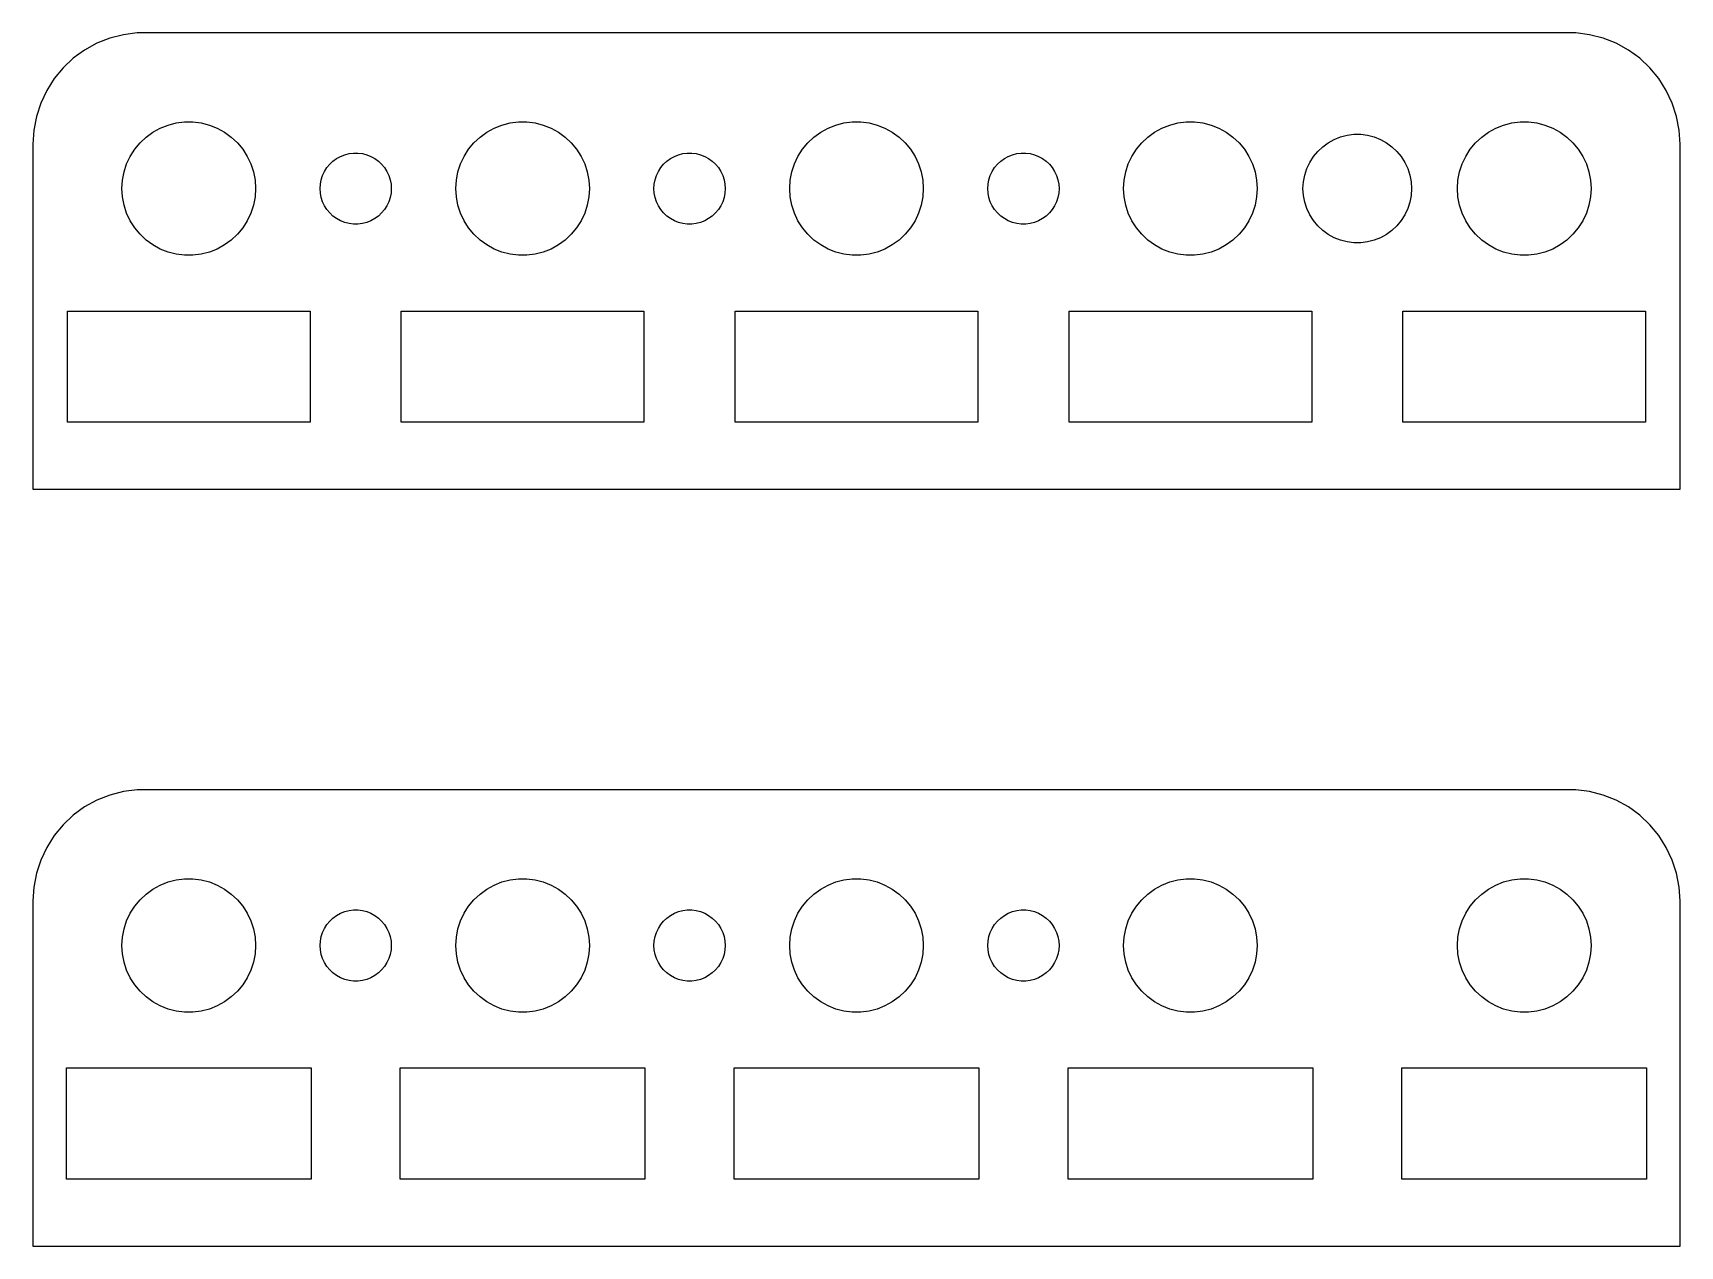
# Model space of a CAD drawing. Header units: metres. Extents: x -18.5 to 18.5, y 0 to 27.2.
import ezdxf

# ---------------------------------------------------------------- set-up
doc = ezdxf.new("R2010")
doc.units = ezdxf.units.M

msp = doc.modelspace()

# ---------------------------------------------------------------- linework, layer by layer
for p, q in [((-17.0644, 27.0121), (-17.3396, 26.8608)), ((-16.7725, 27.1276), (-17.0644, 27.0121)), ((-16.4684, 27.2057), (-16.7725, 27.1276)), ((-16.157, 27.2451), (-16.4684, 27.2057)), ((16.157, 27.2451), (-16.157, 27.2451)), ((16.4684, 27.2057), (16.157, 27.2451)), ((16.7725, 27.1276), (16.4684, 27.2057)), ((17.0644, 27.0121), (16.7725, 27.1276)), ((17.3396, 26.8608), (17.0644, 27.0121)), ((-17.5936, 26.6763), (-17.8224, 26.4614)), ((-17.3396, 26.8608), (-17.5936, 26.6763)), ((17.5936, 26.6763), (17.3396, 26.8608)), ((17.8224, 26.4614), (17.5936, 26.6763)), ((-17.8224, 26.4614), (-18.0225, 26.2195)), ((18.0225, 26.2195), (17.8224, 26.4614)), ((-18.1908, 25.9544), (-18.3244, 25.6703)), ((-18.0225, 26.2195), (-18.1908, 25.9544)), ((18.1908, 25.9544), (18.0225, 26.2195)), ((18.3244, 25.6703), (18.1908, 25.9544)), ((-18.3244, 25.6703), (-18.4214, 25.3717)), ((18.4214, 25.3717), (18.3244, 25.6703)), ((-18.4214, 25.3717), (-18.4803, 25.0633)), ((-15.6387, 25.1072), (-15.4635, 25.1766)), ((-15.4635, 25.1766), (-15.2811, 25.2234)), ((-15.2811, 25.2234), (-15.0942, 25.247)), ((-15.0942, 25.247), (-14.9058, 25.247)), ((-14.9058, 25.247), (-14.7189, 25.2234)), ((-14.7189, 25.2234), (-14.5365, 25.1766)), ((-14.5365, 25.1766), (-14.3613, 25.1072)), ((-8.13866, 25.1072), (-7.96352, 25.1766)), ((-7.96352, 25.1766), (-7.78107, 25.2234)), ((-7.78107, 25.2234), (-7.59418, 25.247)), ((-7.59418, 25.247), (-7.40581, 25.247)), ((-7.40581, 25.247), (-7.21892, 25.2234)), ((-7.21892, 25.2234), (-7.03647, 25.1766)), ((-7.03647, 25.1766), (-6.86133, 25.1072)), ((-0.638657, 25.1072), (-0.463516, 25.1766)), ((-0.463516, 25.1766), (-0.281067, 25.2234)), ((-0.281067, 25.2234), (-0.094177, 25.247)), ((-0.094177, 25.247), (0.094177, 25.247)), ((0.094177, 25.247), (0.281067, 25.2234)), ((0.281067, 25.2234), (0.463516, 25.1766)), ((0.463516, 25.1766), (0.638657, 25.1072)), ((6.86133, 25.1072), (7.03647, 25.1766)), ((7.03647, 25.1766), (7.21892, 25.2234)), ((7.21892, 25.2234), (7.40581, 25.247)), ((7.40581, 25.247), (7.59418, 25.247)), ((7.59418, 25.247), (7.78107, 25.2234)), ((7.78107, 25.2234), (7.96352, 25.1766)), ((7.96352, 25.1766), (8.13866, 25.1072)), ((14.3613, 25.1072), (14.5365, 25.1766)), ((14.5365, 25.1766), (14.7189, 25.2234)), ((14.7189, 25.2234), (14.9058, 25.247)), ((14.9058, 25.247), (15.0942, 25.247)), ((15.0942, 25.247), (15.2811, 25.2234)), ((15.2811, 25.2234), (15.4635, 25.1766)), ((15.4635, 25.1766), (15.6387, 25.1072)), ((18.4803, 25.0633), (18.4214, 25.3717)), ((-18.4803, 25.0633), (-18.5, 24.75)), ((-16.0934, 24.7768), (-15.9561, 24.9058)), ((-15.9561, 24.9058), (-15.8037, 25.0165)), ((-15.8037, 25.0165), (-15.6387, 25.1072)), ((-14.3613, 25.1072), (-14.1963, 25.0165)), ((-14.1963, 25.0165), (-14.0439, 24.9058)), ((-14.0439, 24.9058), (-13.9065, 24.7768)), ((-8.59344, 24.7768), (-8.45613, 24.9058)), ((-8.45613, 24.9058), (-8.30373, 25.0165)), ((-8.30373, 25.0165), (-8.13866, 25.1072)), ((-6.86133, 25.1072), (-6.69626, 25.0165)), ((-6.69626, 25.0165), (-6.54385, 24.9058)), ((-6.54385, 24.9058), (-6.40654, 24.7768)), ((-1.09344, 24.7768), (-0.956131, 24.9058)), ((-0.956131, 24.9058), (-0.803726, 25.0165)), ((-0.803726, 25.0165), (-0.638657, 25.1072)), ((0.638657, 25.1072), (0.803726, 25.0165)), ((0.803726, 25.0165), (0.956131, 24.9058)), ((0.956131, 24.9058), (1.09344, 24.7768)), ((6.40654, 24.7768), (6.54385, 24.9058)), ((6.54385, 24.9058), (6.69626, 25.0165)), ((6.69626, 25.0165), (6.86133, 25.1072)), ((8.13866, 25.1072), (8.30373, 25.0165)), ((8.30373, 25.0165), (8.45613, 24.9058)), ((8.45613, 24.9058), (8.59344, 24.7768)), ((10.596, 24.7806), (10.7303, 24.8544)), ((10.7303, 24.8544), (10.8728, 24.9108)), ((10.8728, 24.9108), (11.0213, 24.949)), ((11.0213, 24.949), (11.1734, 24.9682)), ((11.1734, 24.9682), (11.3266, 24.9682)), ((11.3266, 24.9682), (11.4787, 24.949)), ((11.4787, 24.949), (11.6272, 24.9108)), ((11.6272, 24.9108), (11.7697, 24.8544)), ((11.7697, 24.8544), (11.904, 24.7806)), ((13.9065, 24.7768), (14.0439, 24.9058)), ((14.0439, 24.9058), (14.1963, 25.0165)), ((14.1963, 25.0165), (14.3613, 25.1072)), ((15.6387, 25.1072), (15.8037, 25.0165)), ((15.8037, 25.0165), (15.9561, 24.9058)), ((15.9561, 24.9058), (16.0934, 24.7768)), ((18.5, 24.75), (18.4803, 25.0633)), ((-18.5, 24.75), (-18.5, 17)), ((-16.3947, 24.3022), (-16.3145, 24.4726)), ((-16.3145, 24.4726), (-16.2135, 24.6317)), ((-16.2135, 24.6317), (-16.0934, 24.7768)), ((-13.9065, 24.7768), (-13.7865, 24.6317)), ((-13.7865, 24.6317), (-13.6855, 24.4726)), ((-13.6855, 24.4726), (-13.6053, 24.3022)), ((-11.7599, 24.3664), (-11.6786, 24.4255)), ((-11.6786, 24.4255), (-11.5906, 24.4738)), ((-11.5906, 24.4738), (-11.4972, 24.5108)), ((-11.4972, 24.5108), (-11.3999, 24.5358)), ((-11.3999, 24.5358), (-11.3002, 24.5484)), ((-11.3002, 24.5484), (-11.1998, 24.5484)), ((-11.1998, 24.5484), (-11.1001, 24.5358)), ((-11.1001, 24.5358), (-11.0028, 24.5108)), ((-11.0028, 24.5108), (-10.9094, 24.4738)), ((-10.9094, 24.4738), (-10.8213, 24.4255)), ((-10.8213, 24.4255), (-10.7401, 24.3664)), ((-8.89465, 24.3022), (-8.81445, 24.4726)), ((-8.81445, 24.4726), (-8.71352, 24.6317)), ((-8.71352, 24.6317), (-8.59344, 24.7768)), ((-6.40654, 24.7768), (-6.28647, 24.6317)), ((-6.28647, 24.6317), (-6.18553, 24.4726)), ((-6.18553, 24.4726), (-6.10533, 24.3022)), ((-4.25993, 24.3664), (-4.17865, 24.4255)), ((-4.17865, 24.4255), (-4.09062, 24.4738)), ((-4.09062, 24.4738), (-3.99721, 24.5108)), ((-3.99721, 24.5108), (-3.8999, 24.5358)), ((-3.8999, 24.5358), (-3.80023, 24.5484)), ((-3.80023, 24.5484), (-3.69975, 24.5484)), ((-3.69975, 24.5484), (-3.60008, 24.5358)), ((-3.60008, 24.5358), (-3.50278, 24.5108)), ((-3.50278, 24.5108), (-3.40936, 24.4738)), ((-3.40936, 24.4738), (-3.32133, 24.4255)), ((-3.32133, 24.4255), (-3.24005, 24.3664)), ((-1.39465, 24.3022), (-1.31445, 24.4726)), ((-1.31445, 24.4726), (-1.21352, 24.6317)), ((-1.21352, 24.6317), (-1.09344, 24.7768)), ((1.09344, 24.7768), (1.21352, 24.6317)), ((1.21352, 24.6317), (1.31445, 24.4726)), ((1.31445, 24.4726), (1.39465, 24.3022)), ((3.24005, 24.3664), (3.32133, 24.4255)), ((3.32133, 24.4255), (3.40936, 24.4738)), ((3.40936, 24.4738), (3.50278, 24.5108)), ((3.50278, 24.5108), (3.60008, 24.5358)), ((3.60008, 24.5358), (3.69975, 24.5484)), ((3.69975, 24.5484), (3.80023, 24.5484)), ((3.80023, 24.5484), (3.8999, 24.5358)), ((3.8999, 24.5358), (3.99721, 24.5108)), ((3.99721, 24.5108), (4.09062, 24.4738)), ((4.09062, 24.4738), (4.17865, 24.4255)), ((4.17865, 24.4255), (4.25993, 24.3664)), ((6.10533, 24.3022), (6.18553, 24.4726)), ((6.18553, 24.4726), (6.28647, 24.6317)), ((6.28647, 24.6317), (6.40654, 24.7768)), ((8.59344, 24.7768), (8.71352, 24.6317)), ((8.71352, 24.6317), (8.81445, 24.4726)), ((8.81445, 24.4726), (8.89465, 24.3022)), ((10.1804, 24.338), (10.2625, 24.4674)), ((10.2625, 24.4674), (10.3602, 24.5855)), ((10.3602, 24.5855), (10.472, 24.6905)), ((10.472, 24.6905), (10.596, 24.7806)), ((11.904, 24.7806), (12.028, 24.6905)), ((12.028, 24.6905), (12.1398, 24.5855)), ((12.1398, 24.5855), (12.2375, 24.4674)), ((12.2375, 24.4674), (12.3196, 24.338)), ((13.6053, 24.3022), (13.6855, 24.4726)), ((13.6855, 24.4726), (13.7865, 24.6317)), ((13.7865, 24.6317), (13.9065, 24.7768)), ((16.0934, 24.7768), (16.2135, 24.6317)), ((16.2135, 24.6317), (16.3145, 24.4726)), ((16.3145, 24.4726), (16.3947, 24.3022)), ((18.5, 17), (18.5, 24.75)), ((-16.4882, 23.938), (-16.4529, 24.123)), ((-16.4529, 24.123), (-16.3947, 24.3022)), ((-13.6053, 24.3022), (-13.5471, 24.123)), ((-13.5471, 24.123), (-13.5118, 23.938)), ((-11.9938, 24.0445), (-11.951, 24.1354)), ((-11.951, 24.1354), (-11.8972, 24.2202)), ((-11.8972, 24.2202), (-11.8332, 24.2976)), ((-11.8332, 24.2976), (-11.7599, 24.3664)), ((-10.7401, 24.3664), (-10.6668, 24.2976)), ((-10.6668, 24.2976), (-10.6028, 24.2202)), ((-10.6028, 24.2202), (-10.549, 24.1354)), ((-10.549, 24.1354), (-10.5062, 24.0445)), ((-8.98816, 23.938), (-8.95287, 24.123)), ((-8.95287, 24.123), (-8.89465, 24.3022)), ((-6.10533, 24.3022), (-6.04712, 24.123)), ((-6.04712, 24.123), (-6.01183, 23.938)), ((-4.49382, 24.0445), (-4.45103, 24.1354)), ((-4.45103, 24.1354), (-4.3972, 24.2202)), ((-4.3972, 24.2202), (-4.33316, 24.2976)), ((-4.33316, 24.2976), (-4.25993, 24.3664)), ((-3.24005, 24.3664), (-3.16682, 24.2976)), ((-3.16682, 24.2976), (-3.10278, 24.2202)), ((-3.10278, 24.2202), (-3.04895, 24.1354)), ((-3.04895, 24.1354), (-3.00616, 24.0445)), ((-1.48816, 23.938), (-1.45287, 24.123)), ((-1.45287, 24.123), (-1.39465, 24.3022)), ((1.39465, 24.3022), (1.45287, 24.123)), ((1.45287, 24.123), (1.48816, 23.938)), ((3.00616, 24.0445), (3.04895, 24.1354)), ((3.04895, 24.1354), (3.10278, 24.2202)), ((3.10278, 24.2202), (3.16682, 24.2976)), ((3.16682, 24.2976), (3.24005, 24.3664)), ((4.25993, 24.3664), (4.33316, 24.2976)), ((4.33316, 24.2976), (4.3972, 24.2202)), ((4.3972, 24.2202), (4.45103, 24.1354)), ((4.45103, 24.1354), (4.49382, 24.0445)), ((6.01183, 23.938), (6.04712, 24.123)), ((6.04712, 24.123), (6.10533, 24.3022)), ((8.89465, 24.3022), (8.95287, 24.123)), ((8.95287, 24.123), (8.98816, 23.938)), ((10.039, 23.903), (10.0677, 24.0535)), ((10.0677, 24.0535), (10.1151, 24.1993)), ((10.1151, 24.1993), (10.1804, 24.338)), ((12.3196, 24.338), (12.3849, 24.1993)), ((12.3849, 24.1993), (12.4322, 24.0535)), ((12.4322, 24.0535), (12.461, 23.903)), ((13.5118, 23.938), (13.5471, 24.123)), ((13.5471, 24.123), (13.6053, 24.3022)), ((16.3947, 24.3022), (16.4529, 24.123)), ((16.4529, 24.123), (16.4882, 23.938)), ((-16.5, 23.75), (-16.4882, 23.938)), ((-16.4882, 23.562), (-16.5, 23.75)), ((-13.5118, 23.938), (-13.5, 23.75)), ((-13.5, 23.75), (-13.5118, 23.562)), ((-12.05, 23.75), (-12.0437, 23.8503)), ((-12.0437, 23.6497), (-12.05, 23.75)), ((-12.0437, 23.8503), (-12.0249, 23.9489)), ((-12.0249, 23.9489), (-11.9938, 24.0445)), ((-10.5062, 24.0445), (-10.4751, 23.9489)), ((-10.4751, 23.9489), (-10.4563, 23.8503)), ((-10.4563, 23.8503), (-10.45, 23.75)), ((-10.45, 23.75), (-10.4563, 23.6497)), ((-9, 23.75), (-8.98816, 23.938)), ((-8.98816, 23.562), (-9, 23.75)), ((-6.01183, 23.938), (-6, 23.75)), ((-6, 23.75), (-6.01183, 23.562)), ((-4.54999, 23.75), (-4.54369, 23.8503)), ((-4.54369, 23.6497), (-4.54999, 23.75)), ((-4.54369, 23.8503), (-4.52486, 23.9489)), ((-4.52486, 23.9489), (-4.49382, 24.0445)), ((-3.00616, 24.0445), (-2.97513, 23.9489)), ((-2.97513, 23.9489), (-2.9563, 23.8503)), ((-2.9563, 23.8503), (-2.95, 23.75)), ((-2.95, 23.75), (-2.9563, 23.6497)), ((-1.5, 23.75), (-1.48816, 23.938)), ((-1.48816, 23.562), (-1.5, 23.75)), ((1.48816, 23.938), (1.5, 23.75)), ((1.5, 23.75), (1.48816, 23.562)), ((2.95, 23.75), (2.9563, 23.8503)), ((2.9563, 23.6497), (2.95, 23.75)), ((2.9563, 23.8503), (2.97513, 23.9489)), ((2.97513, 23.9489), (3.00616, 24.0445)), ((4.49382, 24.0445), (4.52486, 23.9489)), ((4.52486, 23.9489), (4.54369, 23.8503)), ((4.54369, 23.8503), (4.54999, 23.75)), ((4.54999, 23.75), (4.54369, 23.6497)), ((6, 23.75), (6.01183, 23.938)), ((6.01183, 23.562), (6, 23.75)), ((8.98816, 23.938), (9, 23.75)), ((9, 23.75), (8.98816, 23.562)), ((10.0294, 23.75), (10.039, 23.903)), ((10.039, 23.597), (10.0294, 23.75)), ((12.461, 23.903), (12.4706, 23.75)), ((12.4706, 23.75), (12.461, 23.597)), ((13.5, 23.75), (13.5118, 23.938)), ((13.5118, 23.562), (13.5, 23.75)), ((16.4882, 23.938), (16.5, 23.75)), ((16.5, 23.75), (16.4882, 23.562)), ((-16.4529, 23.377), (-16.4882, 23.562)), ((-16.3947, 23.1978), (-16.4529, 23.377)), ((-13.5471, 23.377), (-13.6053, 23.1978)), ((-13.5118, 23.562), (-13.5471, 23.377)), ((-12.0249, 23.551), (-12.0437, 23.6497)), ((-11.9938, 23.4555), (-12.0249, 23.551)), ((-11.951, 23.3646), (-11.9938, 23.4555)), ((-11.8972, 23.2798), (-11.951, 23.3646)), ((-10.549, 23.3646), (-10.6028, 23.2798)), ((-10.5062, 23.4555), (-10.549, 23.3646)), ((-10.4751, 23.551), (-10.5062, 23.4555)), ((-10.4563, 23.6497), (-10.4751, 23.551)), ((-8.95287, 23.377), (-8.98816, 23.562)), ((-8.89465, 23.1978), (-8.95287, 23.377)), ((-6.04712, 23.377), (-6.10533, 23.1978)), ((-6.01183, 23.562), (-6.04712, 23.377)), ((-4.52486, 23.551), (-4.54369, 23.6497)), ((-4.49382, 23.4555), (-4.52486, 23.551)), ((-4.45103, 23.3646), (-4.49382, 23.4555)), ((-4.3972, 23.2798), (-4.45103, 23.3646)), ((-3.04895, 23.3646), (-3.10278, 23.2798)), ((-3.00616, 23.4555), (-3.04895, 23.3646)), ((-2.97513, 23.551), (-3.00616, 23.4555)), ((-2.9563, 23.6497), (-2.97513, 23.551)), ((-1.45287, 23.377), (-1.48816, 23.562)), ((-1.39465, 23.1978), (-1.45287, 23.377)), ((1.45287, 23.377), (1.39465, 23.1978)), ((1.48816, 23.562), (1.45287, 23.377)), ((2.97513, 23.551), (2.9563, 23.6497)), ((3.00616, 23.4555), (2.97513, 23.551)), ((3.04895, 23.3646), (3.00616, 23.4555)), ((3.10278, 23.2798), (3.04895, 23.3646)), ((4.45103, 23.3646), (4.3972, 23.2798)), ((4.49382, 23.4555), (4.45103, 23.3646)), ((4.52486, 23.551), (4.49382, 23.4555)), ((4.54369, 23.6497), (4.52486, 23.551)), ((6.04712, 23.377), (6.01183, 23.562)), ((6.10533, 23.1978), (6.04712, 23.377)), ((8.95287, 23.377), (8.89465, 23.1978)), ((8.98816, 23.562), (8.95287, 23.377)), ((10.0677, 23.4464), (10.039, 23.597)), ((10.1151, 23.3007), (10.0677, 23.4464)), ((12.4322, 23.4464), (12.3849, 23.3007)), ((12.461, 23.597), (12.4322, 23.4464)), ((13.5471, 23.377), (13.5118, 23.562)), ((13.6053, 23.1978), (13.5471, 23.377)), ((16.4529, 23.377), (16.3947, 23.1978)), ((16.4882, 23.562), (16.4529, 23.377)), ((-16.3145, 23.0274), (-16.3947, 23.1978)), ((-16.2135, 22.8683), (-16.3145, 23.0274)), ((-13.6855, 23.0274), (-13.7865, 22.8683)), ((-13.6053, 23.1978), (-13.6855, 23.0274)), ((-11.8332, 23.2024), (-11.8972, 23.2798)), ((-11.7599, 23.1336), (-11.8332, 23.2024)), ((-11.6786, 23.0745), (-11.7599, 23.1336)), ((-11.5906, 23.0261), (-11.6786, 23.0745)), ((-11.4972, 22.9892), (-11.5906, 23.0261)), ((-11.3999, 22.9642), (-11.4972, 22.9892)), ((-11.3002, 22.9516), (-11.3999, 22.9642)), ((-11.1998, 22.9516), (-11.3002, 22.9516)), ((-11.1001, 22.9642), (-11.1998, 22.9516)), ((-11.0028, 22.9892), (-11.1001, 22.9642)), ((-10.9094, 23.0261), (-11.0028, 22.9892)), ((-10.8213, 23.0745), (-10.9094, 23.0261)), ((-10.7401, 23.1336), (-10.8213, 23.0745)), ((-10.6668, 23.2024), (-10.7401, 23.1336)), ((-10.6028, 23.2798), (-10.6668, 23.2024)), ((-8.81445, 23.0274), (-8.89465, 23.1978)), ((-8.71352, 22.8683), (-8.81445, 23.0274)), ((-6.18553, 23.0274), (-6.28647, 22.8683)), ((-6.10533, 23.1978), (-6.18553, 23.0274)), ((-4.33316, 23.2024), (-4.3972, 23.2798)), ((-4.25993, 23.1336), (-4.33316, 23.2024)), ((-4.17865, 23.0745), (-4.25993, 23.1336)), ((-4.09062, 23.0261), (-4.17865, 23.0745)), ((-3.99721, 22.9892), (-4.09062, 23.0261)), ((-3.8999, 22.9642), (-3.99721, 22.9892)), ((-3.80023, 22.9516), (-3.8999, 22.9642)), ((-3.69975, 22.9516), (-3.80023, 22.9516)), ((-3.60008, 22.9642), (-3.69975, 22.9516)), ((-3.50278, 22.9892), (-3.60008, 22.9642)), ((-3.40936, 23.0261), (-3.50278, 22.9892)), ((-3.32133, 23.0745), (-3.40936, 23.0261)), ((-3.24005, 23.1336), (-3.32133, 23.0745)), ((-3.16682, 23.2024), (-3.24005, 23.1336)), ((-3.10278, 23.2798), (-3.16682, 23.2024)), ((-1.31445, 23.0274), (-1.39465, 23.1978)), ((-1.21352, 22.8683), (-1.31445, 23.0274)), ((1.31445, 23.0274), (1.21352, 22.8683)), ((1.39465, 23.1978), (1.31445, 23.0274)), ((3.16682, 23.2024), (3.10278, 23.2798)), ((3.24005, 23.1336), (3.16682, 23.2024)), ((3.32133, 23.0745), (3.24005, 23.1336)), ((3.40936, 23.0261), (3.32133, 23.0745)), ((3.50278, 22.9892), (3.40936, 23.0261)), ((3.60008, 22.9642), (3.50278, 22.9892)), ((3.69975, 22.9516), (3.60008, 22.9642)), ((3.80023, 22.9516), (3.69975, 22.9516)), ((3.8999, 22.9642), (3.80023, 22.9516)), ((3.99721, 22.9892), (3.8999, 22.9642)), ((4.09062, 23.0261), (3.99721, 22.9892)), ((4.17865, 23.0745), (4.09062, 23.0261)), ((4.25993, 23.1336), (4.17865, 23.0745)), ((4.33316, 23.2024), (4.25993, 23.1336)), ((4.3972, 23.2798), (4.33316, 23.2024)), ((6.18553, 23.0274), (6.10533, 23.1978)), ((6.28647, 22.8683), (6.18553, 23.0274)), ((8.81445, 23.0274), (8.71352, 22.8683)), ((8.89465, 23.1978), (8.81445, 23.0274)), ((10.1804, 23.162), (10.1151, 23.3007)), ((10.2625, 23.0325), (10.1804, 23.162)), ((10.3602, 22.9144), (10.2625, 23.0325)), ((12.2375, 23.0325), (12.1398, 22.9144)), ((12.3196, 23.162), (12.2375, 23.0325)), ((12.3849, 23.3007), (12.3196, 23.162)), ((13.6855, 23.0274), (13.6053, 23.1978)), ((13.7865, 22.8683), (13.6855, 23.0274)), ((16.3145, 23.0274), (16.2135, 22.8683)), ((16.3947, 23.1978), (16.3145, 23.0274)), ((-16.0934, 22.7232), (-16.2135, 22.8683)), ((-15.9561, 22.5942), (-16.0934, 22.7232)), ((-15.8037, 22.4835), (-15.9561, 22.5942)), ((-14.0439, 22.5942), (-14.1963, 22.4835)), ((-13.9065, 22.7232), (-14.0439, 22.5942)), ((-13.7865, 22.8683), (-13.9065, 22.7232)), ((-8.59344, 22.7232), (-8.71352, 22.8683)), ((-8.45613, 22.5942), (-8.59344, 22.7232)), ((-8.30373, 22.4835), (-8.45613, 22.5942)), ((-6.54385, 22.5942), (-6.69626, 22.4835)), ((-6.40654, 22.7232), (-6.54385, 22.5942)), ((-6.28647, 22.8683), (-6.40654, 22.7232)), ((-1.09344, 22.7232), (-1.21352, 22.8683)), ((-0.956131, 22.5942), (-1.09344, 22.7232)), ((-0.803726, 22.4835), (-0.956131, 22.5942)), ((0.956131, 22.5942), (0.803726, 22.4835)), ((1.09344, 22.7232), (0.956131, 22.5942)), ((1.21352, 22.8683), (1.09344, 22.7232)), ((6.40654, 22.7232), (6.28647, 22.8683)), ((6.54385, 22.5942), (6.40654, 22.7232)), ((6.69626, 22.4835), (6.54385, 22.5942)), ((8.45613, 22.5942), (8.30373, 22.4835)), ((8.59344, 22.7232), (8.45613, 22.5942)), ((8.71352, 22.8683), (8.59344, 22.7232)), ((10.472, 22.8095), (10.3602, 22.9144)), ((10.596, 22.7194), (10.472, 22.8095)), ((10.7303, 22.6456), (10.596, 22.7194)), ((10.8728, 22.5891), (10.7303, 22.6456)), ((11.0213, 22.551), (10.8728, 22.5891)), ((11.6272, 22.5891), (11.4787, 22.551)), ((11.7697, 22.6456), (11.6272, 22.5891)), ((11.904, 22.7194), (11.7697, 22.6456)), ((12.028, 22.8095), (11.904, 22.7194)), ((12.1398, 22.9144), (12.028, 22.8095)), ((13.9065, 22.7232), (13.7865, 22.8683)), ((14.0439, 22.5942), (13.9065, 22.7232)), ((14.1963, 22.4835), (14.0439, 22.5942)), ((15.9561, 22.5942), (15.8037, 22.4835)), ((16.0934, 22.7232), (15.9561, 22.5942)), ((16.2135, 22.8683), (16.0934, 22.7232)), ((-15.6387, 22.3927), (-15.8037, 22.4835)), ((-15.4635, 22.3234), (-15.6387, 22.3927)), ((-15.2811, 22.2766), (-15.4635, 22.3234)), ((-15.0942, 22.2529), (-15.2811, 22.2766)), ((-14.9058, 22.2529), (-15.0942, 22.2529)), ((-14.7189, 22.2766), (-14.9058, 22.2529)), ((-14.5365, 22.3234), (-14.7189, 22.2766)), ((-14.3613, 22.3927), (-14.5365, 22.3234)), ((-14.1963, 22.4835), (-14.3613, 22.3927)), ((-8.13866, 22.3927), (-8.30373, 22.4835)), ((-7.96352, 22.3234), (-8.13866, 22.3927)), ((-7.78107, 22.2766), (-7.96352, 22.3234)), ((-7.59418, 22.2529), (-7.78107, 22.2766)), ((-7.40581, 22.2529), (-7.59418, 22.2529)), ((-7.21892, 22.2766), (-7.40581, 22.2529)), ((-7.03647, 22.3234), (-7.21892, 22.2766)), ((-6.86133, 22.3927), (-7.03647, 22.3234)), ((-6.69626, 22.4835), (-6.86133, 22.3927)), ((-0.638657, 22.3927), (-0.803726, 22.4835)), ((-0.463516, 22.3234), (-0.638657, 22.3927)), ((-0.281067, 22.2766), (-0.463516, 22.3234)), ((-0.094177, 22.2529), (-0.281067, 22.2766)), ((0.094177, 22.2529), (-0.094177, 22.2529)), ((0.281067, 22.2766), (0.094177, 22.2529)), ((0.463516, 22.3234), (0.281067, 22.2766)), ((0.638657, 22.3927), (0.463516, 22.3234)), ((0.803726, 22.4835), (0.638657, 22.3927)), ((6.86133, 22.3927), (6.69626, 22.4835)), ((7.03647, 22.3234), (6.86133, 22.3927)), ((7.21892, 22.2766), (7.03647, 22.3234)), ((7.40581, 22.2529), (7.21892, 22.2766)), ((7.59418, 22.2529), (7.40581, 22.2529)), ((7.78107, 22.2766), (7.59418, 22.2529)), ((7.96352, 22.3234), (7.78107, 22.2766)), ((8.13866, 22.3927), (7.96352, 22.3234)), ((8.30373, 22.4835), (8.13866, 22.3927)), ((11.1734, 22.5318), (11.0213, 22.551)), ((11.3266, 22.5318), (11.1734, 22.5318)), ((11.4787, 22.551), (11.3266, 22.5318)), ((14.3613, 22.3927), (14.1963, 22.4835)), ((14.5365, 22.3234), (14.3613, 22.3927)), ((14.7189, 22.2766), (14.5365, 22.3234)), ((14.9058, 22.2529), (14.7189, 22.2766)), ((15.0942, 22.2529), (14.9058, 22.2529)), ((15.2811, 22.2766), (15.0942, 22.2529)), ((15.4635, 22.3234), (15.2811, 22.2766)), ((15.6387, 22.3927), (15.4635, 22.3234)), ((15.8037, 22.4835), (15.6387, 22.3927)), ((-17.7254, 18.5), (-17.7254, 21)), ((-17.7254, 21), (-12.2746, 21)), ((-12.2746, 21), (-12.2746, 18.5)), ((-10.2254, 18.5), (-10.2254, 21)), ((-10.2254, 21), (-4.77463, 21)), ((-4.77463, 21), (-4.77463, 18.5)), ((-2.72536, 18.5), (-2.72536, 21)), ((-2.72536, 21), (2.72536, 21)), ((2.72536, 21), (2.72536, 18.5)), ((4.77463, 18.5), (4.77463, 21)), ((4.77463, 21), (10.2254, 21)), ((10.2254, 21), (10.2254, 18.5)), ((12.2746, 18.5), (12.2746, 21)), ((12.2746, 21), (17.7254, 21)), ((17.7254, 21), (17.7254, 18.5)), ((-12.2746, 18.5), (-17.7254, 18.5)), ((-4.77463, 18.5), (-10.2254, 18.5)), ((2.72536, 18.5), (-2.72536, 18.5)), ((10.2254, 18.5), (4.77463, 18.5)), ((17.7254, 18.5), (12.2746, 18.5)), ((-18.5, 17), (18.5, 17)), ((-17.0644, 10.0121), (-17.3396, 9.86081)), ((-16.7725, 10.1276), (-17.0644, 10.0121)), ((-16.4684, 10.2057), (-16.7725, 10.1276)), ((-16.157, 10.2451), (-16.4684, 10.2057)), ((16.157, 10.2451), (-16.157, 10.2451)), ((16.4684, 10.2057), (16.157, 10.2451)), ((16.7725, 10.1276), (16.4684, 10.2057)), ((17.0644, 10.0121), (16.7725, 10.1276)), ((17.3396, 9.86081), (17.0644, 10.0121)), ((-17.5936, 9.67627), (-17.8224, 9.46136)), ((-17.3396, 9.86081), (-17.5936, 9.67627)), ((17.5936, 9.67627), (17.3396, 9.86081)), ((17.8224, 9.46136), (17.5936, 9.67627)), ((-17.8224, 9.46136), (-18.0225, 9.21945)), ((18.0225, 9.21945), (17.8224, 9.46136)), ((-18.1908, 8.95438), (-18.3244, 8.6703)), ((-18.0225, 9.21945), (-18.1908, 8.95438)), ((18.1908, 8.95438), (18.0225, 9.21945)), ((18.3244, 8.6703), (18.1908, 8.95438)), ((-18.3244, 8.6703), (-18.4214, 8.37172)), ((18.4214, 8.37172), (18.3244, 8.6703)), ((-18.4214, 8.37172), (-18.4803, 8.06332)), ((-15.6387, 8.10724), (-15.4635, 8.17657)), ((-15.4635, 8.17657), (-15.2811, 8.22342)), ((-15.2811, 8.22342), (-15.0942, 8.24704)), ((-15.0942, 8.24704), (-14.9058, 8.24704)), ((-14.9058, 8.24704), (-14.7189, 8.22342)), ((-14.7189, 8.22342), (-14.5365, 8.17657)), ((-14.5365, 8.17657), (-14.3613, 8.10724)), ((-8.13866, 8.10724), (-7.96352, 8.17657)), ((-7.96352, 8.17657), (-7.78107, 8.22342)), ((-7.78107, 8.22342), (-7.59418, 8.24704)), ((-7.59418, 8.24704), (-7.40581, 8.24704)), ((-7.40581, 8.24704), (-7.21892, 8.22342)), ((-7.21892, 8.22342), (-7.03647, 8.17657)), ((-7.03647, 8.17657), (-6.86133, 8.10724)), ((-0.638657, 8.10724), (-0.463516, 8.17657)), ((-0.463516, 8.17657), (-0.281067, 8.22342)), ((-0.281067, 8.22342), (-0.094177, 8.24704)), ((-0.094177, 8.24704), (0.094177, 8.24704)), ((0.094177, 8.24704), (0.281067, 8.22342)), ((0.281067, 8.22342), (0.463516, 8.17657)), ((0.463516, 8.17657), (0.638657, 8.10724)), ((6.86133, 8.10724), (7.03647, 8.17657)), ((7.03647, 8.17657), (7.21892, 8.22342)), ((7.21892, 8.22342), (7.40581, 8.24704)), ((7.40581, 8.24704), (7.59418, 8.24704)), ((7.59418, 8.24704), (7.78107, 8.22342)), ((7.78107, 8.22342), (7.96352, 8.17657)), ((7.96352, 8.17657), (8.13866, 8.10724)), ((14.3613, 8.10724), (14.5365, 8.17657)), ((14.5365, 8.17657), (14.7189, 8.22342)), ((14.7189, 8.22342), (14.9058, 8.24704)), ((14.9058, 8.24704), (15.0942, 8.24704)), ((15.0942, 8.24704), (15.2811, 8.22342)), ((15.2811, 8.22342), (15.4635, 8.17657)), ((15.4635, 8.17657), (15.6387, 8.10724)), ((18.4803, 8.06332), (18.4214, 8.37172)), ((-18.4803, 8.06332), (-18.5, 7.75)), ((-16.2135, 7.63167), (-16.0934, 7.77681)), ((-16.0934, 7.77681), (-15.9561, 7.90576)), ((-15.9561, 7.90576), (-15.8037, 8.01648)), ((-15.8037, 8.01648), (-15.6387, 8.10724)), ((-14.3613, 8.10724), (-14.1963, 8.01648)), ((-14.1963, 8.01648), (-14.0439, 7.90576)), ((-14.0439, 7.90576), (-13.9065, 7.77681)), ((-13.9065, 7.77681), (-13.7865, 7.63167)), ((-8.71352, 7.63167), (-8.59344, 7.77681)), ((-8.59344, 7.77681), (-8.45613, 7.90576)), ((-8.45613, 7.90576), (-8.30373, 8.01648)), ((-8.30373, 8.01648), (-8.13866, 8.10724)), ((-6.86133, 8.10724), (-6.69626, 8.01648)), ((-6.69626, 8.01648), (-6.54385, 7.90576)), ((-6.54385, 7.90576), (-6.40654, 7.77681)), ((-6.40654, 7.77681), (-6.28647, 7.63167)), ((-1.21352, 7.63167), (-1.09344, 7.77681)), ((-1.09344, 7.77681), (-0.956131, 7.90576)), ((-0.956131, 7.90576), (-0.803726, 8.01648)), ((-0.803726, 8.01648), (-0.638657, 8.10724)), ((0.638657, 8.10724), (0.803726, 8.01648)), ((0.803726, 8.01648), (0.956131, 7.90576)), ((0.956131, 7.90576), (1.09344, 7.77681)), ((1.09344, 7.77681), (1.21352, 7.63167)), ((6.28647, 7.63167), (6.40654, 7.77681)), ((6.40654, 7.77681), (6.54385, 7.90576)), ((6.54385, 7.90576), (6.69626, 8.01648)), ((6.69626, 8.01648), (6.86133, 8.10724)), ((8.13866, 8.10724), (8.30373, 8.01648)), ((8.30373, 8.01648), (8.45613, 7.90576)), ((8.45613, 7.90576), (8.59344, 7.77681)), ((8.59344, 7.77681), (8.71352, 7.63167)), ((13.7865, 7.63167), (13.9065, 7.77681)), ((13.9065, 7.77681), (14.0439, 7.90576)), ((14.0439, 7.90576), (14.1963, 8.01648)), ((14.1963, 8.01648), (14.3613, 8.10724)), ((15.6387, 8.10724), (15.8037, 8.01648)), ((15.8037, 8.01648), (15.9561, 7.90576)), ((15.9561, 7.90576), (16.0934, 7.77681)), ((16.0934, 7.77681), (16.2135, 7.63167)), ((18.5, 7.75), (18.4803, 8.06332)), ((-18.5, 7.75), (-18.5, 0)), ((-16.3947, 7.30219), (-16.3145, 7.47263)), ((-16.3145, 7.47263), (-16.2135, 7.63167)), ((-13.7865, 7.63167), (-13.6855, 7.47263)), ((-13.6855, 7.47263), (-13.6053, 7.30219)), ((-11.7599, 7.36641), (-11.6786, 7.42546)), ((-11.6786, 7.42546), (-11.5906, 7.47385)), ((-11.5906, 7.47385), (-11.4972, 7.51083)), ((-11.4972, 7.51083), (-11.3999, 7.53583)), ((-11.3999, 7.53583), (-11.3002, 7.54842)), ((-11.3002, 7.54842), (-11.1998, 7.54842)), ((-11.1998, 7.54842), (-11.1001, 7.53583)), ((-11.1001, 7.53583), (-11.0028, 7.51083)), ((-11.0028, 7.51083), (-10.9094, 7.47385)), ((-10.9094, 7.47385), (-10.8213, 7.42546)), ((-10.8213, 7.42546), (-10.7401, 7.36641)), ((-8.89465, 7.30219), (-8.81445, 7.47263)), ((-8.81445, 7.47263), (-8.71352, 7.63167)), ((-6.28647, 7.63167), (-6.18553, 7.47263)), ((-6.18553, 7.47263), (-6.10533, 7.30219)), ((-4.25993, 7.36641), (-4.17865, 7.42546)), ((-4.17865, 7.42546), (-4.09062, 7.47385)), ((-4.09062, 7.47385), (-3.99721, 7.51083)), ((-3.99721, 7.51083), (-3.8999, 7.53583)), ((-3.8999, 7.53583), (-3.80023, 7.54842)), ((-3.80023, 7.54842), (-3.69975, 7.54842)), ((-3.69975, 7.54842), (-3.60008, 7.53583)), ((-3.60008, 7.53583), (-3.50278, 7.51083)), ((-3.50278, 7.51083), (-3.40936, 7.47385)), ((-3.40936, 7.47385), (-3.32133, 7.42546)), ((-3.32133, 7.42546), (-3.24005, 7.36641)), ((-1.39465, 7.30219), (-1.31445, 7.47263)), ((-1.31445, 7.47263), (-1.21352, 7.63167)), ((1.21352, 7.63167), (1.31445, 7.47263)), ((1.31445, 7.47263), (1.39465, 7.30219)), ((3.24005, 7.36641), (3.32133, 7.42546)), ((3.32133, 7.42546), (3.40936, 7.47385)), ((3.40936, 7.47385), (3.50278, 7.51083)), ((3.50278, 7.51083), (3.60008, 7.53583)), ((3.60008, 7.53583), (3.69975, 7.54842)), ((3.69975, 7.54842), (3.80023, 7.54842)), ((3.80023, 7.54842), (3.8999, 7.53583)), ((3.8999, 7.53583), (3.99721, 7.51083)), ((3.99721, 7.51083), (4.09062, 7.47385)), ((4.09062, 7.47385), (4.17865, 7.42546)), ((4.17865, 7.42546), (4.25993, 7.36641)), ((6.10533, 7.30219), (6.18553, 7.47263)), ((6.18553, 7.47263), (6.28647, 7.63167)), ((8.71352, 7.63167), (8.81445, 7.47263)), ((8.81445, 7.47263), (8.89465, 7.30219)), ((13.6053, 7.30219), (13.6855, 7.47263)), ((13.6855, 7.47263), (13.7865, 7.63167)), ((16.2135, 7.63167), (16.3145, 7.47263)), ((16.3145, 7.47263), (16.3947, 7.30219)), ((18.5, 0), (18.5, 7.75)), ((-16.4882, 6.93799), (-16.4529, 7.12303)), ((-16.4529, 7.12303), (-16.3947, 7.30219)), ((-13.6053, 7.30219), (-13.5471, 7.12303)), ((-13.5471, 7.12303), (-13.5118, 6.93799)), ((-12.0249, 6.94894), (-11.9938, 7.04449)), ((-11.9938, 7.04449), (-11.951, 7.13539)), ((-11.951, 7.13539), (-11.8972, 7.22021)), ((-11.8972, 7.22021), (-11.8332, 7.29762)), ((-11.8332, 7.29762), (-11.7599, 7.36641)), ((-10.7401, 7.36641), (-10.6668, 7.29762)), ((-10.6668, 7.29762), (-10.6028, 7.22021)), ((-10.6028, 7.22021), (-10.549, 7.13539)), ((-10.549, 7.13539), (-10.5062, 7.04449)), ((-10.5062, 7.04449), (-10.4751, 6.94894)), ((-8.98816, 6.93799), (-8.95287, 7.12303)), ((-8.95287, 7.12303), (-8.89465, 7.30219)), ((-6.10533, 7.30219), (-6.04712, 7.12303)), ((-6.04712, 7.12303), (-6.01183, 6.93799)), ((-4.52486, 6.94894), (-4.49382, 7.04449)), ((-4.49382, 7.04449), (-4.45103, 7.13539)), ((-4.45103, 7.13539), (-4.3972, 7.22021)), ((-4.3972, 7.22021), (-4.33316, 7.29762)), ((-4.33316, 7.29762), (-4.25993, 7.36641)), ((-3.24005, 7.36641), (-3.16682, 7.29762)), ((-3.16682, 7.29762), (-3.10278, 7.22021)), ((-3.10278, 7.22021), (-3.04895, 7.13539)), ((-3.04895, 7.13539), (-3.00616, 7.04449)), ((-3.00616, 7.04449), (-2.97513, 6.94894)), ((-1.48816, 6.93799), (-1.45287, 7.12303)), ((-1.45287, 7.12303), (-1.39465, 7.30219)), ((1.39465, 7.30219), (1.45287, 7.12303)), ((1.45287, 7.12303), (1.48816, 6.93799)), ((2.97513, 6.94894), (3.00616, 7.04449)), ((3.00616, 7.04449), (3.04895, 7.13539)), ((3.04895, 7.13539), (3.10278, 7.22021)), ((3.10278, 7.22021), (3.16682, 7.29762)), ((3.16682, 7.29762), (3.24005, 7.36641)), ((4.25993, 7.36641), (4.33316, 7.29762)), ((4.33316, 7.29762), (4.3972, 7.22021)), ((4.3972, 7.22021), (4.45103, 7.13539)), ((4.45103, 7.13539), (4.49382, 7.04449)), ((4.49382, 7.04449), (4.52486, 6.94894)), ((6.01183, 6.93799), (6.04712, 7.12303)), ((6.04712, 7.12303), (6.10533, 7.30219)), ((8.89465, 7.30219), (8.95287, 7.12303)), ((8.95287, 7.12303), (8.98816, 6.93799)), ((13.5118, 6.93799), (13.5471, 7.12303)), ((13.5471, 7.12303), (13.6053, 7.30219)), ((16.3947, 7.30219), (16.4529, 7.12303)), ((16.4529, 7.12303), (16.4882, 6.93799)), ((-16.5, 6.75), (-16.4882, 6.93799)), ((-16.4882, 6.562), (-16.5, 6.75)), ((-13.5118, 6.93799), (-13.5, 6.75)), ((-13.5, 6.75), (-13.5118, 6.562)), ((-12.05, 6.75), (-12.0437, 6.85027)), ((-12.0437, 6.64972), (-12.05, 6.75)), ((-12.0437, 6.85027), (-12.0249, 6.94894)), ((-10.4751, 6.94894), (-10.4563, 6.85027)), ((-10.4563, 6.85027), (-10.45, 6.75)), ((-10.45, 6.75), (-10.4563, 6.64972)), ((-9, 6.75), (-8.98816, 6.93799)), ((-8.98816, 6.562), (-9, 6.75)), ((-6.01183, 6.93799), (-6, 6.75)), ((-6, 6.75), (-6.01183, 6.562)), ((-4.54999, 6.75), (-4.54369, 6.85027)), ((-4.54369, 6.64972), (-4.54999, 6.75)), ((-4.54369, 6.85027), (-4.52486, 6.94894)), ((-2.97513, 6.94894), (-2.9563, 6.85027)), ((-2.9563, 6.85027), (-2.95, 6.75)), ((-2.95, 6.75), (-2.9563, 6.64972)), ((-1.5, 6.75), (-1.48816, 6.93799)), ((-1.48816, 6.562), (-1.5, 6.75)), ((1.48816, 6.93799), (1.5, 6.75)), ((1.5, 6.75), (1.48816, 6.562)), ((2.95, 6.75), (2.9563, 6.85027)), ((2.9563, 6.64972), (2.95, 6.75)), ((2.9563, 6.85027), (2.97513, 6.94894)), ((4.52486, 6.94894), (4.54369, 6.85027)), ((4.54369, 6.85027), (4.54999, 6.75)), ((4.54999, 6.75), (4.54369, 6.64972)), ((6, 6.75), (6.01183, 6.93799)), ((6.01183, 6.562), (6, 6.75)), ((8.98816, 6.93799), (9, 6.75)), ((9, 6.75), (8.98816, 6.562)), ((13.5, 6.75), (13.5118, 6.93799)), ((13.5118, 6.562), (13.5, 6.75)), ((16.4882, 6.93799), (16.5, 6.75)), ((16.5, 6.75), (16.4882, 6.562)), ((-16.4529, 6.37695), (-16.4882, 6.562)), ((-16.3947, 6.1978), (-16.4529, 6.37695)), ((-13.5471, 6.37695), (-13.6053, 6.1978)), ((-13.5118, 6.562), (-13.5471, 6.37695)), ((-12.0249, 6.55104), (-12.0437, 6.64972)), ((-11.9938, 6.45549), (-12.0249, 6.55104)), ((-11.951, 6.36459), (-11.9938, 6.45549)), ((-11.8972, 6.27977), (-11.951, 6.36459)), ((-10.549, 6.36459), (-10.6028, 6.27977)), ((-10.5062, 6.45549), (-10.549, 6.36459)), ((-10.4751, 6.55104), (-10.5062, 6.45549)), ((-10.4563, 6.64972), (-10.4751, 6.55104)), ((-8.95287, 6.37695), (-8.98816, 6.562)), ((-8.89465, 6.1978), (-8.95287, 6.37695)), ((-6.04712, 6.37695), (-6.10533, 6.1978)), ((-6.01183, 6.562), (-6.04712, 6.37695)), ((-4.52486, 6.55104), (-4.54369, 6.64972)), ((-4.49382, 6.45549), (-4.52486, 6.55104)), ((-4.45103, 6.36459), (-4.49382, 6.45549)), ((-4.3972, 6.27977), (-4.45103, 6.36459)), ((-3.04895, 6.36459), (-3.10278, 6.27977)), ((-3.00616, 6.45549), (-3.04895, 6.36459)), ((-2.97513, 6.55104), (-3.00616, 6.45549)), ((-2.9563, 6.64972), (-2.97513, 6.55104)), ((-1.45287, 6.37695), (-1.48816, 6.562)), ((-1.39465, 6.1978), (-1.45287, 6.37695)), ((1.45287, 6.37695), (1.39465, 6.1978)), ((1.48816, 6.562), (1.45287, 6.37695)), ((2.97513, 6.55104), (2.9563, 6.64972)), ((3.00616, 6.45549), (2.97513, 6.55104)), ((3.04895, 6.36459), (3.00616, 6.45549)), ((3.10278, 6.27977), (3.04895, 6.36459)), ((4.45103, 6.36459), (4.3972, 6.27977)), ((4.49382, 6.45549), (4.45103, 6.36459)), ((4.52486, 6.55104), (4.49382, 6.45549)), ((4.54369, 6.64972), (4.52486, 6.55104)), ((6.04712, 6.37695), (6.01183, 6.562)), ((6.10533, 6.1978), (6.04712, 6.37695)), ((8.95287, 6.37695), (8.89465, 6.1978)), ((8.98816, 6.562), (8.95287, 6.37695)), ((13.5471, 6.37695), (13.5118, 6.562)), ((13.6053, 6.1978), (13.5471, 6.37695)), ((16.4529, 6.37695), (16.3947, 6.1978)), ((16.4882, 6.562), (16.4529, 6.37695)), ((-16.3145, 6.02736), (-16.3947, 6.1978)), ((-16.2135, 5.86832), (-16.3145, 6.02736)), ((-13.6855, 6.02736), (-13.7865, 5.86832)), ((-13.6053, 6.1978), (-13.6855, 6.02736)), ((-11.8332, 6.20236), (-11.8972, 6.27977)), ((-11.7599, 6.13358), (-11.8332, 6.20236)), ((-11.6786, 6.07452), (-11.7599, 6.13358)), ((-11.5906, 6.02614), (-11.6786, 6.07452)), ((-11.4972, 5.98915), (-11.5906, 6.02614)), ((-11.3999, 5.96416), (-11.4972, 5.98915)), ((-11.3002, 5.95157), (-11.3999, 5.96416)), ((-11.1998, 5.95157), (-11.3002, 5.95157)), ((-11.1001, 5.96416), (-11.1998, 5.95157)), ((-11.0028, 5.98915), (-11.1001, 5.96416)), ((-10.9094, 6.02614), (-11.0028, 5.98915)), ((-10.8213, 6.07452), (-10.9094, 6.02614)), ((-10.7401, 6.13358), (-10.8213, 6.07452)), ((-10.6668, 6.20236), (-10.7401, 6.13358)), ((-10.6028, 6.27977), (-10.6668, 6.20236)), ((-8.81445, 6.02736), (-8.89465, 6.1978)), ((-8.71352, 5.86832), (-8.81445, 6.02736)), ((-6.18553, 6.02736), (-6.28647, 5.86832)), ((-6.10533, 6.1978), (-6.18553, 6.02736)), ((-4.33316, 6.20236), (-4.3972, 6.27977)), ((-4.25993, 6.13358), (-4.33316, 6.20236)), ((-4.17865, 6.07452), (-4.25993, 6.13358)), ((-4.09062, 6.02614), (-4.17865, 6.07452)), ((-3.99721, 5.98915), (-4.09062, 6.02614)), ((-3.8999, 5.96416), (-3.99721, 5.98915)), ((-3.80023, 5.95157), (-3.8999, 5.96416)), ((-3.69975, 5.95157), (-3.80023, 5.95157)), ((-3.60008, 5.96416), (-3.69975, 5.95157)), ((-3.50278, 5.98915), (-3.60008, 5.96416)), ((-3.40936, 6.02614), (-3.50278, 5.98915)), ((-3.32133, 6.07452), (-3.40936, 6.02614)), ((-3.24005, 6.13358), (-3.32133, 6.07452)), ((-3.16682, 6.20236), (-3.24005, 6.13358)), ((-3.10278, 6.27977), (-3.16682, 6.20236)), ((-1.31445, 6.02736), (-1.39465, 6.1978)), ((-1.21352, 5.86832), (-1.31445, 6.02736)), ((1.31445, 6.02736), (1.21352, 5.86832)), ((1.39465, 6.1978), (1.31445, 6.02736)), ((3.16682, 6.20236), (3.10278, 6.27977)), ((3.24005, 6.13358), (3.16682, 6.20236)), ((3.32133, 6.07452), (3.24005, 6.13358)), ((3.40936, 6.02614), (3.32133, 6.07452)), ((3.50278, 5.98915), (3.40936, 6.02614)), ((3.60008, 5.96416), (3.50278, 5.98915)), ((3.69975, 5.95157), (3.60008, 5.96416)), ((3.80023, 5.95157), (3.69975, 5.95157)), ((3.8999, 5.96416), (3.80023, 5.95157)), ((3.99721, 5.98915), (3.8999, 5.96416)), ((4.09062, 6.02614), (3.99721, 5.98915)), ((4.17865, 6.07452), (4.09062, 6.02614)), ((4.25993, 6.13358), (4.17865, 6.07452)), ((4.33316, 6.20236), (4.25993, 6.13358)), ((4.3972, 6.27977), (4.33316, 6.20236)), ((6.18553, 6.02736), (6.10533, 6.1978)), ((6.28647, 5.86832), (6.18553, 6.02736)), ((8.81445, 6.02736), (8.71352, 5.86832)), ((8.89465, 6.1978), (8.81445, 6.02736)), ((13.6855, 6.02736), (13.6053, 6.1978)), ((13.7865, 5.86832), (13.6855, 6.02736)), ((16.3145, 6.02736), (16.2135, 5.86832)), ((16.3947, 6.1978), (16.3145, 6.02736)), ((-16.0934, 5.72318), (-16.2135, 5.86832)), ((-15.9561, 5.59422), (-16.0934, 5.72318)), ((-15.8037, 5.48351), (-15.9561, 5.59422)), ((-14.0439, 5.59422), (-14.1963, 5.48351)), ((-13.9065, 5.72318), (-14.0439, 5.59422)), ((-13.7865, 5.86832), (-13.9065, 5.72318)), ((-8.59344, 5.72318), (-8.71352, 5.86832)), ((-8.45613, 5.59422), (-8.59344, 5.72318)), ((-8.30373, 5.48351), (-8.45613, 5.59422)), ((-6.54385, 5.59422), (-6.69626, 5.48351)), ((-6.40654, 5.72318), (-6.54385, 5.59422)), ((-6.28647, 5.86832), (-6.40654, 5.72318)), ((-1.09344, 5.72318), (-1.21352, 5.86832)), ((-0.956131, 5.59422), (-1.09344, 5.72318)), ((-0.803726, 5.48351), (-0.956131, 5.59422)), ((0.956131, 5.59422), (0.803726, 5.48351)), ((1.09344, 5.72318), (0.956131, 5.59422)), ((1.21352, 5.86832), (1.09344, 5.72318)), ((6.40654, 5.72318), (6.28647, 5.86832)), ((6.54385, 5.59422), (6.40654, 5.72318)), ((6.69626, 5.48351), (6.54385, 5.59422)), ((8.45613, 5.59422), (8.30373, 5.48351)), ((8.59344, 5.72318), (8.45613, 5.59422)), ((8.71352, 5.86832), (8.59344, 5.72318)), ((13.9065, 5.72318), (13.7865, 5.86832)), ((14.0439, 5.59422), (13.9065, 5.72318)), ((14.1963, 5.48351), (14.0439, 5.59422)), ((15.9561, 5.59422), (15.8037, 5.48351)), ((16.0934, 5.72318), (15.9561, 5.59422)), ((16.2135, 5.86832), (16.0934, 5.72318)), ((-15.6387, 5.39275), (-15.8037, 5.48351)), ((-15.4635, 5.32341), (-15.6387, 5.39275)), ((-15.2811, 5.27657), (-15.4635, 5.32341)), ((-15.0942, 5.25294), (-15.2811, 5.27657)), ((-14.9058, 5.25294), (-15.0942, 5.25294)), ((-14.7189, 5.27657), (-14.9058, 5.25294)), ((-14.5365, 5.32341), (-14.7189, 5.27657)), ((-14.3613, 5.39275), (-14.5365, 5.32341)), ((-14.1963, 5.48351), (-14.3613, 5.39275)), ((-8.13866, 5.39275), (-8.30373, 5.48351)), ((-7.96352, 5.32341), (-8.13866, 5.39275)), ((-7.78107, 5.27657), (-7.96352, 5.32341)), ((-7.59418, 5.25294), (-7.78107, 5.27657)), ((-7.40581, 5.25294), (-7.59418, 5.25294)), ((-7.21892, 5.27657), (-7.40581, 5.25294)), ((-7.03647, 5.32341), (-7.21892, 5.27657)), ((-6.86133, 5.39275), (-7.03647, 5.32341)), ((-6.69626, 5.48351), (-6.86133, 5.39275)), ((-0.638657, 5.39275), (-0.803726, 5.48351)), ((-0.463516, 5.32341), (-0.638657, 5.39275)), ((-0.281067, 5.27657), (-0.463516, 5.32341)), ((-0.094177, 5.25294), (-0.281067, 5.27657)), ((0.094177, 5.25294), (-0.094177, 5.25294)), ((0.281067, 5.27657), (0.094177, 5.25294)), ((0.463516, 5.32341), (0.281067, 5.27657)), ((0.638657, 5.39275), (0.463516, 5.32341)), ((0.803726, 5.48351), (0.638657, 5.39275)), ((6.86133, 5.39275), (6.69626, 5.48351)), ((7.03647, 5.32341), (6.86133, 5.39275)), ((7.21892, 5.27657), (7.03647, 5.32341)), ((7.40581, 5.25294), (7.21892, 5.27657)), ((7.59418, 5.25294), (7.40581, 5.25294)), ((7.78107, 5.27657), (7.59418, 5.25294)), ((7.96352, 5.32341), (7.78107, 5.27657)), ((8.13866, 5.39275), (7.96352, 5.32341)), ((8.30373, 5.48351), (8.13866, 5.39275)), ((14.3613, 5.39275), (14.1963, 5.48351)), ((14.5365, 5.32341), (14.3613, 5.39275)), ((14.7189, 5.27657), (14.5365, 5.32341)), ((14.9058, 5.25294), (14.7189, 5.27657)), ((15.0942, 5.25294), (14.9058, 5.25294)), ((15.2811, 5.27657), (15.0942, 5.25294)), ((15.4635, 5.32341), (15.2811, 5.27657)), ((15.6387, 5.39275), (15.4635, 5.32341)), ((15.8037, 5.48351), (15.6387, 5.39275)), ((-17.7483, 1.5), (-17.7483, 4)), ((-17.7483, 4), (-12.2517, 4)), ((-12.2517, 4), (-12.2517, 1.5)), ((-10.2483, 1.5), (-10.2483, 4)), ((-10.2483, 4), (-4.75166, 4)), ((-4.75166, 4), (-4.75166, 1.5)), ((-2.74832, 1.5), (-2.74832, 4)), ((-2.74832, 4), (2.74832, 4)), ((2.74832, 4), (2.74832, 1.5)), ((4.75166, 1.5), (4.75166, 4)), ((4.75166, 4), (10.2483, 4)), ((10.2483, 4), (10.2483, 1.5)), ((12.2517, 1.5), (12.2517, 4)), ((12.2517, 4), (17.7483, 4)), ((17.7483, 4), (17.7483, 1.5)), ((-12.2517, 1.5), (-17.7483, 1.5)), ((-4.75166, 1.5), (-10.2483, 1.5)), ((2.74832, 1.5), (-2.74832, 1.5)), ((10.2483, 1.5), (4.75166, 1.5)), ((17.7483, 1.5), (12.2517, 1.5)), ((-18.5, 0), (18.5, 0))]:
    msp.add_line(p, q)

doc.saveas('drawing.dxf')
